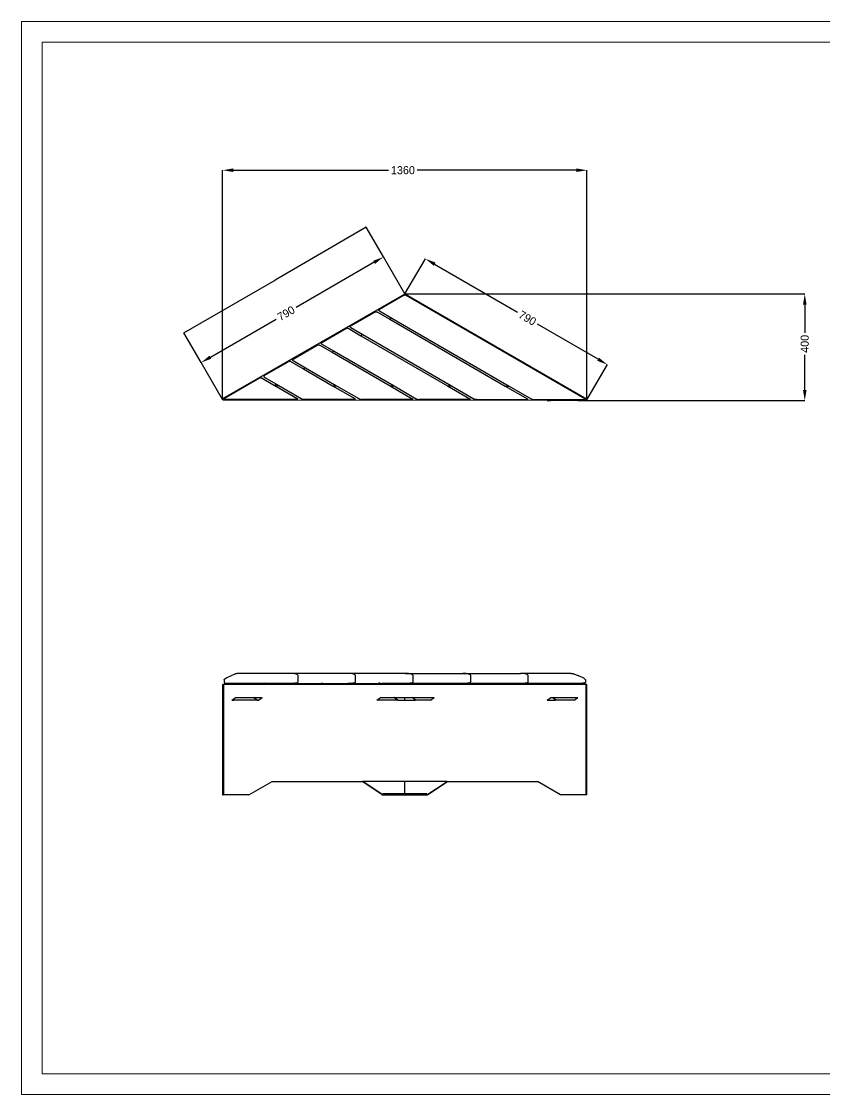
# Model space of a CAD drawing. Header units: millimetres. Extents: x -38 to 5368, y -13 to 3995.
# Drawn here: x -38 to 2960, y -13 to 3995 of the extents above; entities that cross this region are included whole.
import ezdxf

# ---------------------------------------------------------------- set-up
doc = ezdxf.new("R2010")
doc.units = ezdxf.units.MM
doc.layers.add('DIMS', color=1, linetype='Continuous')
doc.layers.add('tabelka', color=155, linetype='Continuous')
doc.dimstyles.new('ISO-25', dxfattribs={"dimtxt": 2.5, "dimasz": 2.5, "dimexe": 1.25, "dimexo": 0.625, "dimtad": 1, "dimtxsty": 'Standard', "dimcen": 2.5, "dimadec": 0, "dimazin": 0, "dimtfac": 1, "dimtmove": 0, "dimatfit": 3, "dimfxl": 1, "dimarcsym": 0})
doc.dimstyles.get("Standard").update_dxf_attribs({"dimtxt": 0.18, "dimasz": 0.18, "dimexe": 0.18, "dimexo": 0.0625, "dimgap": 0.09, "dimtad": 0, "dimtih": 1, "dimtoh": 1, "dimdec": 4, "dimzin": 0, "dimdsep": 46, "dimtxsty": 'Standard', "dimcen": 0.09, "dimadec": 0, "dimazin": 0, "dimtfac": 1, "dimtdec": 4, "dimtofl": 0, "dimtmove": 0, "dimatfit": 3, "dimfxl": 1, "dimtolj": 1, "dimtzin": 0, "dimarcsym": 0})

# ---------------------------------------------------------------- blocks, each defined once
blk = doc.blocks.new('*D24')
at = {"layer": 'Defpoints', "color": 0}
for p in [(2072.9, 3439.4), (712.6, 2584.2), (2072.9, 2582.1)]:
    blk.add_point(p, dxfattribs=at)
at = {"layer": 'DIMS', "color": 0, "lineweight": -2}
for p, q in [((712.6, 2584.7), (712.6, 3439.9)), ((752.6, 3439.4), (1332.6, 3439.4)), ((2032.9, 3439.4), (1439.6, 3439.4)), ((2072.9, 2582.6), (2072.9, 3439.9))]:
    blk.add_line(p, q, dxfattribs=at)
at = {"layer": 'DIMS', "color": 0}
for points in [[(752.6, 3446.1), (752.6, 3432.8), (712.6, 3439.4)], [(2032.9, 3432.8), (2032.9, 3446.1), (2072.9, 3439.4)]]:
    blk.add_solid(points, dxfattribs=at)
at = {"layer": 'DIMS', "color": 0, "insert": (1386.1, 3439.4), "char_height": 30, "attachment_point": 5}
blk.add_mtext('1360', dxfattribs=at)
blk = doc.blocks.new('*D27')
at = {"layer": 'Defpoints', "color": 0}
for p in [(1393.4, 2977.2), (2069.7, 2579), (2886.2, 2579)]:
    blk.add_point(p, dxfattribs=at)
at = {"layer": 'DIMS', "color": 0, "lineweight": -2}
for p, q in [((1393.9, 2977.2), (2886.7, 2977.2)), ((2886.2, 2937.2), (2886.2, 2832)), ((2886.2, 2619), (2886.2, 2750)), ((2070.2, 2579), (2886.7, 2579))]:
    blk.add_line(p, q, dxfattribs=at)
at = {"layer": 'DIMS', "color": 0}
for points in [[(2892.9, 2937.2), (2879.6, 2937.2), (2886.2, 2977.2)], [(2879.6, 2619), (2892.9, 2619), (2886.2, 2579)]]:
    blk.add_solid(points, dxfattribs=at)
at = {"layer": 'DIMS', "color": 0, "insert": (2886.2, 2791), "char_height": 30, "attachment_point": 5, "rotation": 90}
blk.add_mtext('400', dxfattribs=at)
blk = doc.blocks.new('*D28')
at = {"layer": 'Defpoints', "color": 0}
for p in [(1313.3, 3115.4), (1393.4, 2977.2), (712.9, 2582.9)]:
    blk.add_point(p, dxfattribs=at)
at = {"layer": 'DIMS', "color": 0, "lineweight": -2}
for p, q in [((1278.6, 3095.4), (987.5, 2926.7)), ((1393.3, 2977.3), (1313.2, 3115.6)), ((667.4, 2741.2), (912.3, 2883.1)), ((712.9, 2582.9), (632.7, 2721.3))]:
    blk.add_line(p, q, dxfattribs=at)
at = {"layer": 'DIMS', "color": 0}
for points in [[(1282, 3089.6), (1275.3, 3101.2), (1313.3, 3115.4)], [(664.1, 2746.9), (670.8, 2735.4), (632.8, 2721.1)]]:
    blk.add_solid(points, dxfattribs=at)
at = {"layer": 'DIMS', "color": 0, "insert": (949.9, 2904.9), "char_height": 30, "attachment_point": 5, "rotation": 30.0944}
blk.add_mtext('\\A1;790', dxfattribs=at)
blk = doc.blocks.new('*D29')
at = {"layer": 'Defpoints', "color": 0}
for p in [(1393.4, 2977.2), (2149.4, 2713.2), (2072.8, 2581.7)]:
    blk.add_point(p, dxfattribs=at)
at = {"layer": 'DIMS', "color": 0, "lineweight": -2}
for p, q in [((1393.4, 2977.3), (1470, 3108.9)), ((1504.5, 3088.6), (1813.4, 2908.8)), ((2114.8, 2733.3), (1888.5, 2865)), ((2072.9, 2581.8), (2149.5, 2713.4))]:
    blk.add_line(p, q, dxfattribs=at)
at = {"layer": 'DIMS', "color": 0}
for points in [[(1507.8, 3094.4), (1501.1, 3082.8), (1469.9, 3108.7)], [(2111.5, 2727.6), (2118.2, 2739.1), (2149.4, 2713.2)]]:
    blk.add_solid(points, dxfattribs=at)
at = {"layer": 'DIMS', "color": 0, "insert": (1850.9, 2886.9), "char_height": 30, "attachment_point": 5, "rotation": 329.7966}
blk.add_mtext('\\A1;790', dxfattribs=at)
blk = doc.blocks.new('*D30')
at = {"layer": 'Defpoints', "color": 0}
for p in [(1249, 3226.3), (1313.2, 3115.6), (632.7, 2721.3)]:
    blk.add_point(p, dxfattribs=at)
at = {"layer": 'DIMS', "color": 0, "lineweight": -2}
for p, q in [((1248.9, 3226.2), (909.1, 3029.3)), ((1313.1, 3115.7), (1248.9, 3226.4)), ((568.7, 2832), (908.5, 3028.9)), ((632.7, 2721.3), (568.5, 2832.1))]:
    blk.add_line(p, q, dxfattribs=at)
at = {"layer": 'DIMS', "color": 0}
for points in [[(1248.9, 3226.2), (1248.8, 3226.2), (1249, 3226.3)], [(568.7, 2832.1), (568.8, 2832), (568.6, 2831.9)]]:
    blk.add_solid(points, dxfattribs=at)
at = {"layer": 'DIMS', "color": 0, "insert": (908.8, 3029.1), "char_height": 0.18, "attachment_point": 5}
blk.add_mtext('\\A1;786.4524', dxfattribs=at)

msp = doc.modelspace()

# ---------------------------------------------------------------- linework, layer by layer
for p, q in [((714.17259, 2587.14818), (1391.37374, 2976.69171)), ((1388.16913, 2971.38741), (1298.47903, 2919.79536)), ((1389.4566, 2971.9777), (1388.16913, 2971.38741)), ((1390.93983, 2972.38755), (1389.4566, 2971.9777)), ((1392.19805, 2972.55131), (1390.93983, 2972.38755)), ((1392.0013, 2976.9858), (1391.37374, 2976.69171)), ((1392.67039, 2977.16645), (1392.0013, 2976.9858)), ((1392.54444, 2972.5964), (1392.19805, 2972.55131)), ((1394.18998, 2972.59377), (1392.54444, 2972.5964)), ((1393.36068, 2977.22817), (1392.67039, 2977.16645)), ((1394.05121, 2977.16908), (1393.36068, 2977.22817)), ((1394.72099, 2976.99098), (1394.05121, 2977.16908)), ((1394.53622, 2972.54758), (1394.18998, 2972.59377)), ((1395.79392, 2972.37981), (1394.53622, 2972.54758)), ((1395.34966, 2976.69928), (1394.72099, 2976.99098)), ((1395.34966, 2976.69928), (2071.32891, 2584.98369)), ((1397.27583, 2971.96523), (1395.79392, 2972.37981)), ((1398.56142, 2971.37084), (1397.27583, 2971.96523)), ((2065.32891, 2584.99326), (1398.56142, 2971.37084)), ((1190.99991, 2857.9706), (1280.69, 2909.56265)), ((1280.69, 2909.56265), (1281.97748, 2910.15295)), ((1281.97748, 2910.15295), (1283.46071, 2910.56279)), ((1283.46071, 2910.56279), (1284.71893, 2910.72656)), ((1284.38321, 2910.53344), (1284.71893, 2910.72656)), ((1284.71893, 2910.72656), (1285.06532, 2910.77164)), ((1285.06532, 2910.77164), (1286.71085, 2910.76902)), ((1286.71085, 2910.76902), (1288.31479, 2910.55505)), ((1288.31479, 2910.55505), (1289.79671, 2910.14048)), ((1289.79671, 2910.14048), (1291.08229, 2909.54608)), ((1291.08229, 2909.54608), (1336.84391, 2883.0282)), ((1296.36738, 2916.3237), (1296.3689, 2917.27375)), ((1296.73207, 2915.39689), (1296.36738, 2916.3237)), ((1296.3689, 2917.27375), (1296.44826, 2917.47357)), ((1296.44826, 2917.47357), (1296.73654, 2918.19939)), ((1297.44468, 2914.53978), (1296.73207, 2915.39689)), ((1297.45188, 2919.05422), (1296.73654, 2918.19939)), ((1297.44468, 2914.53978), (1298.46946, 2913.79537)), ((1297.45188, 2919.05422), (1298.47903, 2919.79536)), ((1298.46946, 2913.79537), (1344.23108, 2887.27749)), ((1344.23108, 2887.27749), (1336.84391, 2883.0282)), ((1344.23108, 2887.27749), (1782.26739, 2633.44477)), ((1083.52079, 2796.14585), (1173.21088, 2847.7379)), ((1174.49835, 2848.32819), (1173.21088, 2847.7379)), ((1175.98158, 2848.73804), (1174.49835, 2848.32819)), ((1177.23981, 2848.9018), (1175.98158, 2848.73804)), ((1176.90409, 2848.70869), (1177.23981, 2848.9018)), ((1177.5862, 2848.94688), (1177.23981, 2848.9018)), ((1179.23173, 2848.94426), (1177.5862, 2848.94688)), ((1180.83567, 2848.73029), (1179.23173, 2848.94426)), ((1182.31758, 2848.31572), (1180.83567, 2848.73029)), ((1183.60317, 2847.72132), (1182.31758, 2848.31572)), ((1183.60317, 2847.72132), (1229.36478, 2821.20344)), ((1188.88826, 2854.49894), (1188.88977, 2855.44899)), ((1189.25295, 2853.57213), (1188.88826, 2854.49894)), ((1188.88977, 2855.44899), (1188.96914, 2855.64881)), ((1188.96914, 2855.64881), (1189.25742, 2856.37464)), ((1189.96555, 2852.71503), (1189.25295, 2853.57213)), ((1189.25742, 2856.37464), (1189.97275, 2857.22946)), ((1190.99034, 2851.97061), (1189.96555, 2852.71503)), ((1189.97275, 2857.22946), (1190.99991, 2857.9706)), ((1190.99034, 2851.97061), (1236.75195, 2825.45273)), ((1336.84391, 2883.0282), (1767.50664, 2633.46831)), ((1236.75195, 2825.45273), (1229.36478, 2821.20344)), ((1229.36478, 2821.20344), (1552.74614, 2633.81082)), ((1236.75195, 2825.45273), (1567.50689, 2633.78728)), ((976.04166, 2734.32109), (1065.73175, 2785.91314)), ((1065.73175, 2785.91314), (1067.01923, 2786.50343)), ((1067.01923, 2786.50343), (1068.50246, 2786.91328)), ((1068.50246, 2786.91328), (1069.76068, 2787.07704)), ((1069.76068, 2787.07704), (1070.10707, 2787.12212)), ((1070.10707, 2787.12212), (1071.75261, 2787.1195)), ((1071.75261, 2787.1195), (1073.35654, 2786.90554)), ((1073.35654, 2786.90554), (1074.83846, 2786.49096)), ((1074.83846, 2786.49096), (1076.12405, 2785.89656)), ((1076.12405, 2785.89656), (1121.88566, 2759.37868)), ((1081.40914, 2792.67418), (1081.41065, 2793.62423)), ((1081.77382, 2791.74737), (1081.40914, 2792.67418)), ((1081.41065, 2793.62423), (1081.49001, 2793.82405)), ((1081.49001, 2793.82405), (1081.77829, 2794.54988)), ((1082.48643, 2790.89027), (1081.77382, 2791.74737)), ((1082.49363, 2795.4047), (1081.77829, 2794.54988)), ((1083.51122, 2790.14585), (1082.48643, 2790.89027)), ((1083.52079, 2796.14585), (1082.49363, 2795.4047)), ((1083.51122, 2790.14585), (1129.27283, 2763.62797)), ((962.28156, 2725.25228), (961.02334, 2725.08852)), ((962.62795, 2725.29737), (962.28156, 2725.25228)), ((964.27348, 2725.29474), (962.62795, 2725.29737)), ((965.87742, 2725.08078), (964.27348, 2725.29474)), ((973.93001, 2730.84943), (973.93153, 2731.79948)), ((974.2947, 2729.92261), (973.93001, 2730.84943)), ((973.93153, 2731.79948), (974.01089, 2731.9993)), ((974.01089, 2731.9993), (974.29917, 2732.72512)), ((975.0073, 2729.06551), (974.2947, 2729.92261)), ((974.29917, 2732.72512), (975.0145, 2733.57995)), ((976.03209, 2728.3211), (975.0073, 2729.06551)), ((975.0145, 2733.57995), (976.04166, 2734.32109)), ((976.03209, 2728.3211), (1021.79371, 2701.80322)), ((1129.27283, 2763.62797), (1121.88566, 2759.37868)), ((1121.88566, 2759.37868), (1337.98565, 2634.15334)), ((1129.27283, 2763.62797), (1352.7464, 2634.1298)), ((868.56254, 2672.49633), (958.25263, 2724.08838)), ((959.5401, 2724.67867), (958.25263, 2724.08838)), ((961.02334, 2725.08852), (959.5401, 2724.67867)), ((967.35934, 2724.6662), (965.87742, 2725.08078)), ((968.64492, 2724.07181), (967.35934, 2724.6662)), ((968.64492, 2724.07181), (1014.40654, 2697.55392)), ((1021.79371, 2701.80322), (1014.40654, 2697.55392)), ((1014.40654, 2697.55392), (1123.22515, 2634.49585)), ((1021.79371, 2701.80322), (1137.9859, 2634.47231)), ((850.77351, 2662.26362), (720.17258, 2587.13861)), ((852.06098, 2662.85392), (850.77351, 2662.26362)), ((853.54421, 2663.26376), (852.06098, 2662.85392)), ((854.80243, 2663.42753), (853.54421, 2663.26376)), ((855.14883, 2663.47261), (854.80243, 2663.42753)), ((856.79436, 2663.46999), (855.14883, 2663.47261)), ((858.3983, 2663.25602), (856.79436, 2663.46999)), ((859.88021, 2662.84145), (858.3983, 2663.25602)), ((861.1658, 2662.24705), (859.88021, 2662.84145)), ((861.1658, 2662.24705), (906.92741, 2635.72917)), ((866.4524, 2669.97472), (866.45089, 2669.02467)), ((866.45089, 2669.02467), (866.81558, 2668.09786)), ((866.53177, 2670.17454), (866.4524, 2669.97472)), ((866.82005, 2670.90036), (866.53177, 2670.17454)), ((866.81558, 2668.09786), (867.52818, 2667.24075)), ((867.53538, 2671.75519), (866.82005, 2670.90036)), ((867.52818, 2667.24075), (868.55297, 2666.49634)), ((868.56254, 2672.49633), (867.53538, 2671.75519)), ((868.55297, 2666.49634), (914.31458, 2639.97846)), ((914.31458, 2639.97846), (906.92741, 2635.72917)), ((906.92741, 2635.72917), (908.46465, 2634.83837)), ((908.46465, 2634.83837), (923.2254, 2634.81483)), ((908.46465, 2634.83837), (991.52643, 2586.70583)), ((914.31458, 2639.97846), (923.2254, 2634.81483)), ((923.2254, 2634.81483), (1006.28718, 2586.68229)), ((1123.22515, 2634.49585), (1137.9859, 2634.47231)), ((1123.22515, 2634.49585), (1206.28693, 2586.36332)), ((1137.9859, 2634.47231), (1221.04768, 2586.33978)), ((1337.98565, 2634.15334), (1352.7464, 2634.1298)), ((1337.98565, 2634.15334), (1421.04742, 2586.0208)), ((1352.7464, 2634.1298), (1435.80818, 2585.99726)), ((1552.74614, 2633.81082), (1567.50689, 2633.78728)), ((1552.74614, 2633.81082), (1635.80792, 2585.67829)), ((1567.50689, 2633.78728), (1650.56867, 2585.65475)), ((1767.50664, 2633.46831), (1782.26739, 2633.44477)), ((1767.50664, 2633.46831), (1850.56842, 2585.33577)), ((1782.26739, 2633.44477), (1865.32917, 2585.31223)), ((712.56329, 2584.22588), (712.61019, 2584.9244)), ((712.66869, 2583.53376), (712.56329, 2584.22588)), ((712.61019, 2584.9244), (712.80717, 2585.59622)), ((712.92139, 2582.88086), (712.66869, 2583.53376)), ((712.80717, 2585.59622), (713.14489, 2586.20948)), ((713.30941, 2582.29813), (712.92139, 2582.88086)), ((713.14489, 2586.20948), (713.60734, 2586.7351)), ((713.81437, 2581.81319), (713.30941, 2582.29813)), ((713.60734, 2586.7351), (714.17259, 2587.14818)), ((714.41231, 2581.44905), (713.81437, 2581.81319)), ((715.0749, 2581.22295), (714.41231, 2581.44905)), ((715.77071, 2581.14562), (715.0749, 2581.22295)), ((1924.72408, 2579.20508), (715.77071, 2581.14562)), ((718.23886, 2585.27122), (718.51017, 2585.83961)), ((718.27336, 2585.14164), (718.23886, 2585.27122)), ((718.36539, 2584.79599), (718.27336, 2585.14164)), ((718.36539, 2584.79599), (718.8834, 2584.43775)), ((718.51017, 2585.83961), (719.1657, 2586.47265)), ((719.76692, 2584.21447), (718.8834, 2584.43775)), ((719.1657, 2586.47265), (720.17258, 2587.13861)), ((720.97164, 2584.13733), (719.76692, 2584.21447)), ((990.7178, 2583.70712), (720.97164, 2584.13733)), ((991.92277, 2583.78042), (990.7178, 2583.70712)), ((992.53119, 2586.03667), (991.52643, 2586.70583)), ((991.92277, 2583.78042), (992.80699, 2584.00088)), ((993.18469, 2585.40154), (992.53119, 2586.03667)), ((992.80699, 2584.00088), (993.32614, 2584.35747)), ((993.45418, 2584.83229), (993.18469, 2585.40154)), ((993.32614, 2584.35747), (993.41927, 2584.70281)), ((993.41927, 2584.70281), (993.45418, 2584.83229)), ((1006.28718, 2586.68229), (1007.5928, 2586.01265)), ((1007.5928, 2586.01265), (1009.13382, 2585.3761)), ((1009.13382, 2585.3761), (1010.83295, 2584.80457)), ((1010.83295, 2584.80457), (1011.31616, 2584.67427)), ((1011.31616, 2584.67427), (1012.60501, 2584.32672)), ((1012.60501, 2584.32672), (1014.36113, 2583.96651)), ((1014.36113, 2583.96651), (1016.01325, 2583.74199)), ((1017.47854, 2583.66444), (1016.01325, 2583.74199)), ((1205.4783, 2583.36461), (1017.47854, 2583.66444)), ((1205.4783, 2583.36461), (1206.68326, 2583.4379)), ((1207.29168, 2585.69415), (1206.28693, 2586.36332)), ((1206.68326, 2583.4379), (1207.56749, 2583.65837)), ((1207.94519, 2585.05902), (1207.29168, 2585.69415)), ((1207.56749, 2583.65837), (1208.08664, 2584.01495)), ((1208.21468, 2584.48977), (1207.94519, 2585.05902)), ((1208.08664, 2584.01495), (1208.17977, 2584.3603)), ((1208.17977, 2584.3603), (1208.21468, 2584.48977)), ((1221.04768, 2586.33978), (1222.3533, 2585.67013)), ((1222.3533, 2585.67013), (1223.89431, 2585.03359)), ((1223.89431, 2585.03359), (1225.59345, 2584.46206)), ((1225.59345, 2584.46206), (1226.07666, 2584.33175)), ((1226.07666, 2584.33175), (1227.36551, 2583.9842)), ((1227.36551, 2583.9842), (1229.12163, 2583.62399)), ((1229.12163, 2583.62399), (1230.77375, 2583.39948)), ((1230.77375, 2583.39948), (1232.23903, 2583.32193)), ((1420.23879, 2583.02209), (1232.23903, 2583.32193)), ((1420.23879, 2583.02209), (1421.44376, 2583.09538)), ((1422.05218, 2585.35164), (1421.04742, 2586.0208)), ((1421.44376, 2583.09538), (1422.32799, 2583.31585)), ((1422.70569, 2584.71651), (1422.05218, 2585.35164)), ((1422.32799, 2583.31585), (1422.84714, 2583.67244)), ((1422.97518, 2584.14726), (1422.70569, 2584.71651)), ((1422.84714, 2583.67244), (1422.94026, 2584.01778)), ((1422.94026, 2584.01778), (1422.97518, 2584.14726)), ((1435.80818, 2585.99726), (1437.11379, 2585.32762)), ((1437.11379, 2585.32762), (1438.65481, 2584.69107)), ((1438.65481, 2584.69107), (1440.35395, 2584.11954)), ((1440.35395, 2584.11954), (1440.83715, 2583.98924)), ((1440.83715, 2583.98924), (1442.126, 2583.64169)), ((1442.126, 2583.64169), (1443.88212, 2583.28148)), ((1443.88212, 2583.28148), (1445.53425, 2583.05696)), ((1445.53425, 2583.05696), (1446.99953, 2582.97941)), ((1634.99929, 2582.67958), (1446.99953, 2582.97941)), ((1636.20426, 2582.75287), (1634.99929, 2582.67958)), ((1635.80792, 2585.67829), (1636.81267, 2585.00912)), ((1636.20426, 2582.75287), (1637.08848, 2582.97334)), ((1637.46618, 2584.37399), (1636.81267, 2585.00912)), ((1637.60763, 2583.32992), (1637.08848, 2582.97334)), ((1637.73567, 2583.80474), (1637.46618, 2584.37399)), ((1637.70076, 2583.67527), (1637.60763, 2583.32992)), ((1637.73567, 2583.80474), (1637.70076, 2583.67527)), ((1650.56867, 2585.65475), (1651.87429, 2584.9851)), ((1651.87429, 2584.9851), (1653.4153, 2584.34855)), ((1653.4153, 2584.34855), (1655.11444, 2583.77703)), ((1655.11444, 2583.77703), (1655.59765, 2583.64672)), ((1655.59765, 2583.64672), (1656.8865, 2583.29917)), ((1656.8865, 2583.29917), (1658.64262, 2582.93896)), ((1660.29474, 2582.71445), (1658.64262, 2582.93896)), ((1660.29474, 2582.71445), (1661.76003, 2582.6369)), ((1849.75979, 2582.33706), (1661.76003, 2582.6369)), ((1850.96475, 2582.41035), (1849.75979, 2582.33706)), ((1850.56842, 2585.33577), (1851.57317, 2584.66661)), ((1850.96475, 2582.41035), (1851.84898, 2582.63082)), ((1851.57317, 2584.66661), (1852.22668, 2584.03148)), ((1852.36813, 2582.98741), (1851.84898, 2582.63082)), ((1852.49617, 2583.46223), (1852.22668, 2584.03148)), ((1852.46125, 2583.33275), (1852.36813, 2582.98741)), ((1852.49617, 2583.46223), (1852.46125, 2583.33275)), ((1865.32917, 2585.31223), (1866.63479, 2584.64259)), ((1866.63479, 2584.64259), (1868.1758, 2584.00604)), ((1868.1758, 2584.00604), (1869.87494, 2583.43451)), ((1869.87494, 2583.43451), (1870.35815, 2583.30421)), ((1870.35815, 2583.30421), (1871.647, 2582.95666)), ((1871.647, 2582.95666), (1873.40312, 2582.59645)), ((1873.40312, 2582.59645), (1875.05524, 2582.37193)), ((1875.05524, 2582.37193), (1876.52052, 2582.29438)), ((2064.52028, 2581.99454), (1876.52052, 2582.29438)), ((1924.72408, 2579.20508), (1924.72413, 2579.23656)), ((1924.72408, 2579.20508), (1938.72406, 2579.18275)), ((1938.72406, 2579.18275), (1938.72411, 2579.21446)), ((2038.72393, 2579.02326), (1938.72406, 2579.18275)), ((2038.72393, 2579.02326), (2038.72399, 2579.05655)), ((2038.72393, 2579.02326), (2069.6764, 2579.00767)), ((2065.72525, 2582.06784), (2064.52028, 2581.99454)), ((2066.33367, 2584.32409), (2065.32891, 2584.99326)), ((2065.72525, 2582.06784), (2066.60948, 2582.28831)), ((2066.98717, 2583.68896), (2066.33367, 2584.32409)), ((2066.60948, 2582.28831), (2067.12862, 2582.64489)), ((2067.25666, 2583.11971), (2066.98717, 2583.68896)), ((2067.12862, 2582.64489), (2067.22175, 2582.99024)), ((2067.22175, 2582.99024), (2067.25666, 2583.11971)), ((2069.6764, 2579.00767), (2070.36904, 2579.08204)), ((2070.36904, 2579.08204), (2071.0294, 2579.30386)), ((2071.0294, 2579.30386), (2071.62649, 2579.66272)), ((2071.88494, 2584.56403), (2071.32891, 2584.98369)), ((2071.62649, 2579.66272), (2072.13226, 2580.14176)), ((2072.33752, 2584.03445), (2071.88494, 2584.56403)), ((2072.13226, 2580.14176), (2072.52297, 2580.7185)), ((2072.66542, 2583.41982), (2072.33752, 2584.03445)), ((2072.52297, 2580.7185), (2072.78029, 2581.36586)), ((2072.78816, 2582.98136), (2072.66542, 2583.41982)), ((2072.78029, 2581.36586), (2072.89212, 2582.05345)), ((2072.85322, 2582.74899), (2072.78816, 2582.98136)), ((2072.89212, 2582.05345), (2072.85322, 2582.74899)), ((718.29156, 1535.87411), (719.01982, 1537.53759)), ((718.29156, 1535.87411), (718.29156, 1528.01645)), ((718.29156, 1528.01645), (718.9951, 1526.68132)), ((718.9951, 1526.68132), (721.07046, 1525.41315)), ((719.01982, 1537.53759), (721.16809, 1539.63347)), ((721.07046, 1525.41315), (724.41355, 1524.27551)), ((721.16809, 1539.63347), (724.62863, 1542.05667)), ((724.41355, 1524.27551), (728.85675, 1523.32546)), ((724.62863, 1542.05667), (729.22793, 1544.68567)), ((728.85675, 1523.32546), (734.17725, 1522.61063)), ((729.22793, 1544.68567), (729.70943, 1544.93262)), ((729.70943, 1544.93262), (735.3227, 1547.68988)), ((735.3227, 1547.68988), (741.58009, 1550.39181)), ((741.58009, 1550.39181), (743.28435, 1551.09717)), ((743.28435, 1551.09717), (745.90208, 1552.11076)), ((753.251, 1554.92462), (745.90208, 1552.11076)), ((761.56616, 1558.08147), (753.251, 1554.92462)), ((762.83542, 1558.51205), (761.56616, 1558.08147)), ((764.31131, 1558.92103), (762.83542, 1558.51205)), ((765.91983, 1559.28791), (764.31131, 1558.92103)), ((767.58031, 1559.5943), (765.91983, 1559.28791)), ((769.20949, 1559.82482), (767.58031, 1559.5943)), ((770.72568, 1559.96793), (769.20949, 1559.82482)), ((772.05285, 1560.01645), (770.72568, 1559.96793)), ((965.68934, 1560.01645), (772.05285, 1560.01645)), ((867.60998, 1525.41315), (868.94244, 1524.27551)), ((868.94244, 1524.27551), (870.7114, 1523.32546)), ((870.7114, 1523.32546), (872.82964, 1522.61063)), ((971.70991, 1559.86601), (965.68934, 1560.01645)), ((1180.64759, 1560.01645), (965.68934, 1560.01645)), ((977.63556, 1559.42226), (971.70991, 1559.86601)), ((975.08911, 1525.41315), (976.42156, 1524.27551)), ((976.42156, 1524.27551), (978.19053, 1523.32546)), ((982.95125, 1558.70744), (977.63556, 1559.42226)), ((978.19053, 1523.32546), (979.54706, 1522.86768)), ((982.95125, 1523.32546), (979.54706, 1522.86768)), ((987.39043, 1557.75739), (982.95125, 1558.70744)), ((987.39043, 1524.27551), (982.95125, 1523.32546)), ((990.7305, 1556.61975), (987.39043, 1557.75739)), ((990.7305, 1525.41315), (987.39043, 1524.27551)), ((992.80397, 1555.35157), (990.7305, 1556.61975)), ((992.80397, 1526.68132), (990.7305, 1525.41315)), ((993.50688, 1554.01645), (992.80397, 1555.35157)), ((993.50688, 1528.01645), (992.80397, 1526.68132)), ((993.50688, 1554.01645), (993.50688, 1528.01645)), ((1082.56823, 1525.41315), (1083.90069, 1524.27551)), ((1083.90069, 1524.27551), (1085.66965, 1523.32546)), ((1085.66965, 1523.32546), (1087.78789, 1522.61063)), ((1186.47041, 1559.86601), (1180.64759, 1560.01645)), ((1394.99243, 1560.01645), (1180.64759, 1560.01645)), ((1192.39606, 1559.42226), (1186.47041, 1559.86601)), ((1190.04736, 1525.41315), (1191.37838, 1524.27551)), ((1191.37838, 1524.27551), (1193.14877, 1523.32546)), ((1197.71175, 1558.70744), (1192.39606, 1559.42226)), ((1193.14877, 1523.32546), (1194.44896, 1522.8867)), ((1197.71175, 1523.32546), (1194.44896, 1522.8867)), ((1202.15093, 1557.75739), (1197.71175, 1558.70744)), ((1202.15093, 1524.27551), (1197.71175, 1523.32546)), ((1205.491, 1556.61975), (1202.15093, 1557.75739)), ((1205.491, 1525.41315), (1202.15093, 1524.27551)), ((1207.56447, 1555.35157), (1205.491, 1556.61975)), ((1207.56447, 1526.68132), (1205.491, 1525.41315)), ((1208.26738, 1554.01645), (1207.56447, 1555.35157)), ((1208.26738, 1528.01645), (1207.56447, 1526.68132)), ((1208.26738, 1554.01645), (1208.26738, 1528.01645)), ((1296.70019, 1526.68132), (1297.52648, 1525.41315)), ((1298.85751, 1524.27551), (1300.62653, 1523.32546)), ((1300.62653, 1523.32546), (1302.74485, 1522.61063)), ((1401.2309, 1559.86601), (1394.99243, 1560.01645)), ((1394.99243, 1560.01645), (1609.75293, 1560.01645)), ((1407.15655, 1559.42226), (1401.2309, 1559.86601)), ((1412.47224, 1558.70744), (1407.15655, 1559.42226)), ((1412.47224, 1523.32546), (1407.15655, 1522.61063)), ((1416.91142, 1557.75739), (1412.47224, 1558.70744)), ((1416.91142, 1524.27551), (1412.47224, 1523.32546)), ((1420.25149, 1556.61975), (1416.91142, 1557.75739)), ((1420.25149, 1525.41315), (1416.91142, 1524.27551)), ((1422.32497, 1555.35157), (1420.25149, 1556.61975)), ((1422.32497, 1526.68132), (1420.25149, 1525.41315)), ((1423.02787, 1554.01645), (1422.32497, 1555.35157)), ((1423.02787, 1528.01645), (1422.32497, 1526.68132)), ((1423.02787, 1554.01645), (1423.02787, 1528.01645)), ((1615.9914, 1559.86601), (1609.75293, 1560.01645)), ((1609.75293, 1560.01645), (1824.51342, 1560.01645)), ((1621.91705, 1559.42226), (1615.9914, 1559.86601)), ((1627.23274, 1558.70744), (1621.91705, 1559.42226)), ((1627.23274, 1523.32546), (1621.91705, 1522.61063)), ((1631.67192, 1557.75739), (1627.23274, 1558.70744)), ((1631.67192, 1524.27551), (1627.23274, 1523.32546)), ((1635.01199, 1556.61975), (1631.67192, 1557.75739)), ((1635.01199, 1525.41315), (1631.67192, 1524.27551)), ((1637.08546, 1555.35157), (1635.01199, 1556.61975)), ((1637.08546, 1526.68132), (1635.01199, 1525.41315)), ((1637.78837, 1554.01645), (1637.08546, 1555.35157)), ((1637.78837, 1528.01645), (1637.08546, 1526.68132)), ((1637.78837, 1554.01645), (1637.78837, 1528.01645)), ((1830.7519, 1559.86601), (1824.51342, 1560.01645)), ((2013.62732, 1560.01645), (1824.51342, 1560.01645)), ((1836.67755, 1559.42226), (1830.7519, 1559.86601)), ((1841.99324, 1558.70744), (1836.67755, 1559.42226)), ((1841.99324, 1523.32546), (1836.67755, 1522.61063)), ((1846.43242, 1557.75739), (1841.99324, 1558.70744)), ((1846.43242, 1524.27551), (1841.99324, 1523.32546)), ((1849.77249, 1556.61975), (1846.43242, 1557.75739)), ((1849.77249, 1525.41315), (1846.43242, 1524.27551)), ((1851.84596, 1555.35157), (1849.77249, 1556.61975)), ((1851.84596, 1526.68132), (1849.77249, 1525.41315)), ((1852.54887, 1554.01645), (1851.84596, 1555.35157)), ((1852.54887, 1528.01645), (1851.84596, 1526.68132)), ((1852.54887, 1554.01645), (1852.54887, 1528.01645)), ((2013.62732, 1560.01645), (2014.95207, 1559.96793)), ((2014.95207, 1559.96793), (2016.46548, 1559.82482)), ((2016.46548, 1559.82482), (2018.09168, 1559.5943)), ((2018.09168, 1559.5943), (2019.74912, 1559.28791)), ((2019.74912, 1559.28791), (2021.35468, 1558.92103)), ((2021.35468, 1558.92103), (2022.82787, 1558.51205)), ((2022.82787, 1558.51205), (2024.0948, 1558.08147)), ((2024.0948, 1558.08147), (2032.39466, 1554.92462)), ((2032.39466, 1554.92462), (2039.73495, 1552.11076)), ((2042.34714, 1551.09717), (2039.73495, 1552.11076)), ((2044.04615, 1550.39181), (2042.34714, 1551.09717)), ((2050.29714, 1547.68988), (2044.04615, 1550.39181)), ((2055.90469, 1544.93262), (2050.29714, 1547.68988)), ((2056.75373, 1523.32546), (2051.43804, 1522.61063)), ((2056.38297, 1544.68567), (2055.90469, 1544.93262)), ((2060.97807, 1542.05667), (2056.38297, 1544.68567)), ((2061.19291, 1524.27551), (2056.75373, 1523.32546)), ((2064.43546, 1539.63347), (2060.97807, 1542.05667)), ((2064.53298, 1525.41315), (2061.19291, 1524.27551)), ((2066.58177, 1537.53759), (2064.43546, 1539.63347)), ((2066.60646, 1526.68132), (2064.53298, 1525.41315)), ((2067.30936, 1535.87411), (2066.58177, 1537.53759)), ((2067.30936, 1528.01645), (2066.60646, 1526.68132)), ((2067.30936, 1535.87411), (2067.30936, 1528.01645)), ((712.61599, 1519.01645), (712.61599, 1107.01645)), ((712.61599, 1519.01645), (712.72139, 1519.01645)), ((712.72139, 1519.01645), (712.72139, 1107.01645)), ((714.22529, 1519.01645), (712.72139, 1519.01645)), ((714.22529, 1519.01645), (714.22529, 1107.01645)), ((714.22529, 1519.01645), (715.3768, 1519.01645)), ((715.3768, 1519.01645), (715.82341, 1519.01645)), ((715.3768, 1519.01645), (715.3768, 1107.01645)), ((715.82341, 1519.01645), (715.82341, 1107.01645)), ((715.82341, 1519.01645), (718.75799, 1519.01645)), ((718.75799, 1522.01645), (718.75799, 1519.01645)), ((746.35239, 1522.01645), (718.75799, 1522.01645)), ((2066.84252, 1519.01645), (718.75799, 1519.01645)), ((734.17725, 1522.61063), (740.10826, 1522.16688)), ((740.10826, 1522.16688), (746.35239, 1522.01645)), ((877.6758, 1522.01645), (746.35239, 1522.01645)), ((853.81791, 1522.01645), (758.92689, 1522.01645)), ((872.82964, 1522.61063), (875.19095, 1522.16688)), ((875.19095, 1522.16688), (877.6758, 1522.01645)), ((965.68934, 1522.01645), (877.6758, 1522.01645)), ((971.70991, 1522.16688), (965.68934, 1522.01645)), ((985.15603, 1522.01645), (965.68934, 1522.01645)), ((977.63556, 1522.61063), (971.70991, 1522.16688)), ((979.54706, 1522.86768), (977.63556, 1522.61063)), ((979.54706, 1522.86768), (980.30877, 1522.61063)), ((982.67007, 1522.16688), (985.15603, 1522.01645)), ((985.15603, 1522.01645), (1092.63405, 1522.01645)), ((1090.1492, 1522.16688), (1092.63405, 1522.01645)), ((1092.63405, 1522.01645), (1180.64759, 1522.01645)), ((1186.47041, 1522.16688), (1180.64759, 1522.01645)), ((1200.11428, 1522.01645), (1180.64759, 1522.01645)), ((1192.39606, 1522.61063), (1186.47041, 1522.16688)), ((1194.44896, 1522.8867), (1192.39606, 1522.61063)), ((1194.44896, 1522.8867), (1195.26702, 1522.61063)), ((1197.62832, 1522.16688), (1200.11428, 1522.01645)), ((1200.11428, 1522.01645), (1307.5923, 1522.01645)), ((1305.10625, 1522.16688), (1307.5923, 1522.01645)), ((1395.60583, 1522.01645), (1307.5923, 1522.01645)), ((1401.2309, 1522.16688), (1395.60583, 1522.01645)), ((1609.75293, 1522.01645), (1395.60583, 1522.01645)), ((1407.15655, 1522.61063), (1401.2309, 1522.16688)), ((1615.9914, 1522.16688), (1609.75293, 1522.01645)), ((1824.51342, 1522.01645), (1609.75293, 1522.01645)), ((1621.91705, 1522.61063), (1615.9914, 1522.16688)), ((1830.7519, 1522.16688), (1824.51342, 1522.01645)), ((2039.27392, 1522.01645), (1824.51342, 1522.01645)), ((1836.67755, 1522.61063), (1830.7519, 1522.16688)), ((2045.51239, 1522.16688), (2039.27392, 1522.01645)), ((2066.84252, 1522.01645), (2039.27392, 1522.01645)), ((2051.43804, 1522.61063), (2045.51239, 1522.16688)), ((2066.84252, 1522.01645), (2066.84252, 1519.01645)), ((2069.7291, 1519.01645), (2066.84252, 1519.01645)), ((2069.7291, 1107.01645), (2069.7291, 1519.01645)), ((2069.7291, 1519.01645), (2070.18937, 1519.01645)), ((2070.18937, 1107.01645), (2070.18937, 1519.01645)), ((2071.3816, 1519.01645), (2070.18937, 1519.01645)), ((2071.3816, 1107.01645), (2071.3816, 1519.01645)), ((2072.83298, 1519.01645), (2071.3816, 1519.01645)), ((2072.83298, 1107.01645), (2072.83298, 1519.01645)), ((2072.94482, 1519.01645), (2072.83298, 1519.01645)), ((2072.94482, 1107.01645), (2072.94482, 1519.01645)), ((746.82975, 1460.01645), (751.32105, 1463.22908)), ((746.82975, 1460.01645), (755.21973, 1460.01645)), ((751.32105, 1463.22908), (760.82973, 1470.01645)), ((755.21973, 1460.01645), (751.32105, 1463.22908)), ((839.90744, 1460.01645), (755.21973, 1460.01645)), ((760.82973, 1470.01645), (827.77193, 1470.01645)), ((827.77193, 1470.01645), (829.7664, 1470.01645)), ((839.90744, 1460.01645), (827.77193, 1470.01645)), ((841.90191, 1460.01645), (829.7664, 1470.01645)), ((829.7664, 1470.01645), (860.82323, 1470.01645)), ((841.90191, 1460.01645), (839.90744, 1460.01645)), ((841.90191, 1460.01645), (846.82324, 1460.01645)), ((846.82324, 1460.01645), (860.82323, 1470.01645)), ((1288.56604, 1460.01645), (1302.56602, 1470.01645)), ((1364.55497, 1460.01645), (1288.56604, 1460.01645)), ((1302.56602, 1470.01645), (1352.41946, 1470.01645)), ((1352.41946, 1470.01645), (1354.41394, 1470.01645)), ((1364.55497, 1460.01645), (1352.41946, 1470.01645)), ((1366.54944, 1460.01645), (1354.41394, 1470.01645)), ((1354.41394, 1470.01645), (1393.42091, 1470.01645)), ((1366.54944, 1460.01645), (1364.55497, 1460.01645)), ((1366.54944, 1460.01645), (1393.42091, 1460.01645)), ((1393.42091, 1460.01645), (1393.42091, 1470.01645)), ((1393.42091, 1470.01645), (1420.45269, 1470.01645)), ((1393.42091, 1460.01645), (1432.56586, 1460.01645)), ((1432.56586, 1460.01645), (1420.45269, 1470.01645)), ((1420.45269, 1470.01645), (1422.45821, 1470.01645)), ((1434.57138, 1460.01645), (1422.45821, 1470.01645)), ((1422.45821, 1470.01645), (1502.55939, 1470.01645)), ((1434.57138, 1460.01645), (1432.56586, 1460.01645)), ((1488.5594, 1460.01645), (1434.57138, 1460.01645)), ((1488.5594, 1460.01645), (1502.55939, 1470.01645)), ((1924.78316, 1460.01645), (1938.78314, 1470.01645)), ((1924.78316, 1460.01645), (1956.03136, 1460.01645)), ((1938.78314, 1470.01645), (1943.91819, 1470.01645)), ((1956.03136, 1460.01645), (1943.91819, 1470.01645)), ((1943.91819, 1470.01645), (1945.92371, 1470.01645)), ((1958.03689, 1460.01645), (1945.92371, 1470.01645)), ((1945.92371, 1470.01645), (2030.44087, 1470.01645)), ((1958.03689, 1460.01645), (1956.03136, 1460.01645)), ((2024.77665, 1460.01645), (1958.03689, 1460.01645)), ((2024.77665, 1460.01645), (2034.3076, 1466.82428)), ((2034.3076, 1466.82428), (2030.44087, 1470.01645)), ((2030.44087, 1470.01645), (2038.77663, 1470.01645)), ((2034.3076, 1466.82428), (2038.77663, 1470.01645)), ((810.82967, 1107.01645), (897.4321, 1157.01645)), ((897.4321, 1157.01645), (1234.00941, 1157.01645)), ((1309.07838, 1107.01645), (1234.00941, 1157.01645)), ((1234.00941, 1157.01645), (1236.00388, 1157.01645)), ((1311.07285, 1107.01645), (1236.00388, 1157.01645)), ((1393.42091, 1157.01645), (1236.00388, 1157.01645)), ((1393.42091, 1110.01645), (1393.42091, 1157.01645)), ((1550.60722, 1157.01645), (1393.42091, 1157.01645)), ((1475.67637, 1107.01645), (1550.60722, 1157.01645)), ((1477.6819, 1107.01645), (1552.61274, 1157.01645)), ((1550.60722, 1157.01645), (1552.61274, 1157.01645)), ((1552.61274, 1157.01645), (1888.16203, 1157.01645)), ((1974.77084, 1107.01645), (1888.16203, 1157.01645)), ((712.61599, 1107.01645), (712.72139, 1107.01645)), ((712.72139, 1107.01645), (714.22529, 1107.01645)), ((714.22529, 1107.01645), (715.3768, 1107.01645)), ((715.82341, 1107.01645), (715.3768, 1107.01645)), ((810.82967, 1107.01645), (715.82341, 1107.01645)), ((1309.07838, 1107.01645), (1311.07285, 1107.01645)), ((1311.07285, 1107.01645), (1311.07285, 1110.01645)), ((1393.42091, 1110.01645), (1311.07285, 1110.01645)), ((1311.07285, 1107.01645), (1475.67637, 1107.01645)), ((1475.67637, 1110.01645), (1393.42091, 1110.01645)), ((1475.67637, 1107.01645), (1475.67637, 1110.01645)), ((1477.6819, 1107.01645), (1475.67637, 1107.01645)), ((2069.7291, 1107.01645), (1974.77084, 1107.01645)), ((2070.18937, 1107.01645), (2069.7291, 1107.01645)), ((2071.3816, 1107.01645), (2070.18937, 1107.01645)), ((2072.83298, 1107.01645), (2071.3816, 1107.01645)), ((2072.83298, 1107.01645), (2072.94482, 1107.01645))]:
    msp.add_line(p, q)
at = {"layer": 'tabelka', "lineweight": 5}
for points in [[(-37.97364, 3994.98556), (5368.39521, 3994.98556), (5368.39521, -12.66849), (-37.97364, -12.66849)], [(39.42636, 3917.58556), (5290.99521, 3917.58556), (5290.99521, 64.73151), (39.42636, 64.73151)]]:
    msp.add_lwpolyline(points, close=True, dxfattribs=at)

# ---------------------------------------------------------------- dimensions: what is measured, and where the dimension line sits
at = {"layer": 'DIMS'}
dim = msp.add_linear_dim(base=(2072.88707, 3439.42402), p1=(712.56329, 2584.22588), p2=(2072.88707, 2582.14372), text='1360', dimstyle='ISO-25', override={"dimtxt": 30, "dimasz": 40, "dimexe": 0.5, "dimexo": 0.5, "dimgap": 6, "dimtad": 0, "dimtih": 1, "dimtoh": 1, "dimdec": 0, "dimzin": 0, "dimadec": 2, "dimtfac": 2, "dimtdec": 1, "dimtzin": 0}, dxfattribs=at)
dim.commit()
dim.dimension.update_dxf_attribs({"geometry": '*D24', "text_midpoint": (1386.09802, 3439.42402), "dimtype": 160})
dim = msp.add_aligned_dim(p1=(632.72791, 2721.25329), p2=(1313.1672, 3115.6006), distance=127.93226, dimstyle='Standard', dxfattribs=at)
dim.commit()
dim.dimension.update_dxf_attribs({"geometry": '*D30', "text_midpoint": (908.79905, 3029.11405)})
for base, p1, p2, angle, override, picture, middle in [((1313.25746, 3115.44487), (712.92139, 2582.88086), (1393.36068, 2977.22817), 30.09435549, {"dimtxt": 30, "dimasz": 40, "dimgap": 6, "dimtih": 0, "dimdec": 0}, '*D28', (949.9089, 2904.8669)), ((2149.38075, 2713.20829), (1393.36068, 2977.22817), (2072.8362, 2581.70966), 329.79657887, {"dimtxt": 30, "dimasz": 40, "dimgap": 6, "dimtih": 0, "dimtoh": 0, "dimdec": 0}, '*D29', (1850.9482, 2886.92403))]:
    dim = msp.add_linear_dim(base=base, p1=p1, p2=p2, angle=angle, text='790', dimstyle='Standard', override=override, dxfattribs=at)
    dim.commit()
    dim.dimension.update_dxf_attribs({"geometry": picture, "text_midpoint": middle, "dimtype": 161})
dim = msp.add_linear_dim(base=(2886.23255, 2579.00767), p1=(1393.36068, 2977.22817), p2=(2069.6764, 2579.00767), angle=270, text='400', dimstyle='ISO-25', override={"dimtxt": 30, "dimasz": 40, "dimexe": 0.5, "dimexo": 0.5, "dimgap": 6, "dimtad": 0, "dimtih": 1, "dimtoh": 1, "dimdec": 0, "dimzin": 0, "dimadec": 2, "dimtfac": 2, "dimtdec": 1, "dimtzin": 0}, dxfattribs=at)
dim.commit()
dim.dimension.update_dxf_attribs({"geometry": '*D27', "text_midpoint": (2886.23255, 2791.02087), "dimtype": 160, "text_rotation": 90})

doc.saveas('drawing.dxf')
